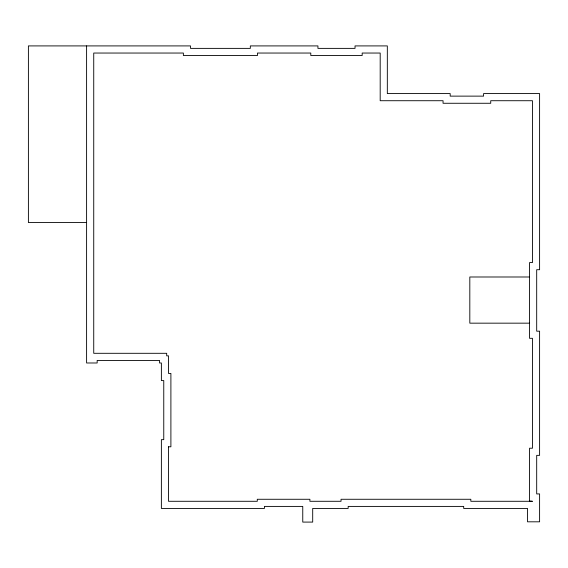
<?xml version="1.0" encoding="UTF-8"?>
<svg xmlns="http://www.w3.org/2000/svg" width="568" height="568" viewBox="0 0 568 568"><rect width="100%" height="100%" fill="white"/><g stroke="black" fill="none" stroke-linecap="round" stroke-linejoin="round"><path stroke-width="0.85" d="M86.599 222.549L28.4 222.549L28.4 45.909L190.514 45.909L190.514 48.379L250.332 48.379L250.332 45.909L317.931 45.909L317.931 48.379L355.036 48.379L355.036 45.909L387.326 45.909L387.326 93.578L450.183 93.578L450.183 96.127L483.588 96.127L483.588 93.578L539.6 93.578L539.6 269.708L536.689 269.708L536.689 331.179L539.6 331.179L539.6 455.358L536.689 455.358L536.689 493.926L539.6 493.926L539.6 521.814L527.53 521.814L527.53 508.431L463.694 508.431L463.694 506.407L348.17 506.407L348.17 508.431L312.698 508.431L312.698 522.091L302.758 522.091L302.758 506.407L264.425 506.407L264.425 508.431L161.376 508.431L161.383 439.646L163.761 439.646L163.761 380.588L161.383 380.588L161.383 362.987L159.551 362.987L159.551 360.439L97.163 360.439L97.163 362.987L86.599 362.987L86.599 45.909M529.646 276.992L469.814 276.992L469.814 323.164L529.646 323.164M168.518 446.789L168.511 501.288L257.29 501.288L257.29 499.272L309.901 499.272L309.901 501.288L341.034 501.288L341.034 499.272L470.829 499.272L470.829 501.288L532.465 501.288L529.553 501.068L529.553 448.216L532.465 448.216L532.465 338.315L529.553 338.315L529.553 262.572L532.465 262.572L532.465 100.721L490.731 100.721L490.731 103.269L443.047 103.269L443.047 100.721L380.191 100.721L380.191 53.044L362.178 53.044L362.178 55.515L310.788 55.515L310.788 53.044L257.467 53.044L257.467 55.515L183.379 55.515L183.379 53.044L93.734 53.044L93.734 353.303L166.687 353.303L166.687 355.852L168.518 355.852L168.518 373.453L170.897 373.453L170.897 446.789L168.518 446.789"/></g></svg>
